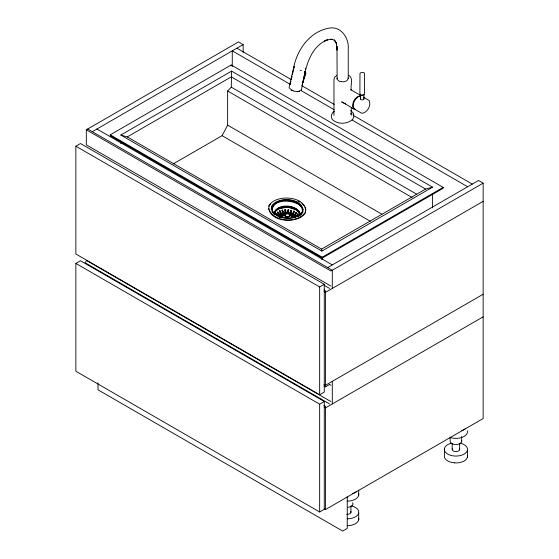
<?xml version="1.0" encoding="UTF-8"?>
<svg xmlns="http://www.w3.org/2000/svg" width="559" height="559" viewBox="0 0 559 559"><rect width="100%" height="100%" fill="white"/><g stroke="black" fill="none" stroke-linecap="round" stroke-linejoin="round"><path stroke-width="0.84" d="M336.343 43.672L337.14 50.17L336.951 46.292L337.14 79.455L339.551 81.425L343.771 81.782A5.904 3.403 -0.1 0 0 347.02 80.517L348.229 78.602L348.229 49.325C349.354 38.445 341.193 25.854 329.104 28.132C310.573 31.276 297.612 48.808 293.901 66.451L289.073 87.798L289.303 88.476M360.464 94.73L360.303 94.059L360.492 99.572L362.393 99.991L363.958 99.09L364.014 94.366L362.414 95.296L361.268 95.198L360.094 94.604L359.898 93.793L359.975 73.495L360.667 72.74L363.385 72.467L364.377 73.047L364.573 73.872L364.419 94.171L362.442 95.33L361.072 95.184M288.332 213.845L288.36 213.629A4.64 0.356 -86.9 0 0 288.675 209.918L288.004 209.849A4.64 0.356 -86.9 0 1 287.689 213.566L287.654 213.922M231.587 71.105L120.835 135.047L321.844 251.096L432.596 187.16L231.587 71.105L231.279 87.169L227.639 90.998L227.639 125.139L222.098 135.676L173.115 163.955M271.248 209.08L271.639 206.194C277.725 195.776 304.473 197.593 302.852 212.147L301.399 214.342M273.931 213.657C276.824 202.749 297.626 204.021 300.56 214.467M274.036 213.231L274.252 211.91L276.81 209.052M274.266 214.439L274.581 211.966C279.912 204.112 293.636 205.097 299.498 211.833M274.434 213.671L274.748 211.763M274.434 214.307L274.748 212.406L275.908 210.645L277.851 209.157M274.602 214.446L274.909 212.567L276.195 210.743M274.755 214.314L275.063 212.455M299.848 215.494L300.057 214.223M293.056 212.811A4.437 2.173 -66.5 0 1 291.805 214.509L290.345 214.251L290.177 215.103L289.541 214.942L289.835 213.887A4.556 1.328 -77.5 0 0 291.001 210.324L291.686 210.477M290.477 214.174A4.717 1.377 -77.5 0 0 291.686 210.477L291.707 210.359M337.035 78.714L337.189 77.98M301.343 90.278C305.011 72.09 307.716 47.976 327.462 39.724L324.604 41.017L329.076 39.528L332.326 39.521M290.177 84.528L290.932 81.146M291.302 79.448L292.057 76.066M292.434 74.368L294.32 66.297M302.133 85.094L302.887 81.705M303.264 80.007L304.012 76.618M304.389 74.92L305.144 71.531M289.541 214.942L289.841 214.006A4.717 1.377 -77.5 0 0 291.05 210.317M293.748 211.218L294.411 211.358L294.097 212.015M293.859 211.113L292.818 213.384A4.57 2.243 -66.5 0 1 291.819 214.635L291.316 215.501L291.868 215.753L292.35 214.761A4.437 2.173 -66.5 0 0 293.608 213.063M296.046 212.476L296.626 212.706L295.243 214.782A4.57 2.984 -52.5 0 1 293.908 215.844L294.719 216.619A4.717 3.599 -33.5 0 0 297.87 214.055L297.744 214.013A4.556 3.473 -33.5 0 1 294.698 216.494L293.929 217.276L294.209 217.64L294.998 216.983A4.717 3.599 -33.5 0 0 298.15 214.418L297.926 213.95M296.2 212.392L295.131 213.943A4.437 2.893 -52.5 0 1 293.461 215.397L292.811 216.158L293.244 216.612L293.894 215.718A4.437 2.893 -52.5 0 0 295.564 214.258L296.626 212.706M305.521 69.442L305.647 68.491M291.316 215.501L291.602 214.691M293.384 212.343L293.622 211.791M293.936 212.595L294.174 212.036M86.135 261.249L85.639 262.108M293.866 212.546L293.37 213.629A4.57 2.243 -66.5 0 1 292.364 214.887L292.154 215.075M297.779 213.943L298.024 214.376A4.556 3.473 -33.5 0 1 294.977 216.857L294.209 217.64M298.925 215.69L298.73 215.718A4.64 3.766 -9.3 0 1 298.003 216.515M292.811 216.298L293.475 215.529A4.57 2.984 -52.5 0 0 294.817 214.46L295.886 213.028M360.338 98.761L360.862 97.944M268.991 206.236L270.689 203.672M271.639 206.704C278.494 196.733 299.03 197.984 303.244 209.772M271.953 207.026L273.379 204.88M274.581 212.511L275.762 210.729L277.725 209.22L280.422 208.039M275.964 213.838L276.356 213.482L277.502 214.908A4.884 3.647 37.6 0 0 279.535 216.158L280.325 216.983L280.094 217.332L279.276 216.647A5.059 3.773 37.6 0 1 277.173 215.348L275.964 213.838L276.356 213.482M279.381 217.13L279.304 216.515A4.884 3.647 37.6 0 1 277.264 215.264L276.118 213.831M284.859 214.747C283.455 217.549 290.387 218.185 289.828 215.229M302.852 211.637C295.984 221.755 275.475 220.442 271.248 208.57M305.5 212.106C297.486 223.768 273.463 222.3 268.537 208.514M293.929 217.276L294.376 216.717M302.978 82.585L305.347 73.543L304.858 71.447M336.693 75.458L334.778 77.086L333.968 79.147L333.968 115.315M334.31 111.339C331.445 112.834 330.739 116.649 332.207 119.367C337.524 124.783 347.565 124.364 352.862 119.109L353.805 116.628L353.043 114.176M275.762 210.184L277.068 209.185M276.062 210.834L278.082 209.297M280.932 216.347L280.241 215.425A4.982 3.2 53.6 0 1 278.878 214.342C276.698 212.182 277.809 211.26 279.269 214.041A4.982 3.2 53.6 0 0 280.632 215.124L281.317 216.047L280.932 216.347L280.22 215.55A5.157 3.319 53.6 0 1 278.808 214.425L277.676 212.944M277.341 212.294L277.865 212.008M278.927 214.901L279.933 214.132M280.527 215.571L279.514 216.291A5.059 3.773 37.6 0 1 277.404 214.991L276.202 213.482M280.918 215.271L281.883 214.712C281.659 216.144 283.497 214.88 282.197 215.404M280.115 216.026L280.527 215.711M277.732 211.994L279.2 214.125A5.157 3.319 53.6 0 0 280.611 215.25L281.331 215.089M280.932 216.214L281.317 215.914M280.828 216.878L284.531 215.152M280.828 217.018L282.009 216.221M298.499 215.921C307.869 210.82 298.178 200.73 290.666 200.954M291.015 210.24L291.651 210.401M330.935 286.089L86.317 144.858L86.317 129.793L238.525 41.918L243.144 44.587L243.144 52.385M92.298 131.679L243.144 44.587M75.856 146.192L80.475 143.523L324.276 284.286L324.276 392.09L319.657 394.759L75.856 254.003L75.856 146.192L319.657 286.956L324.276 284.286M110.235 134.817L231.188 64.984L443.189 187.384L443.189 188.25L322.243 258.076L110.235 135.683L110.235 134.817L322.243 257.217L443.189 187.384M120.835 135.047L127.277 136.913L231.279 76.862L425.609 189.061L432.596 187.16M75.856 263.415L80.475 260.753L324.276 401.509L324.276 509.319L319.657 511.981L75.856 371.225L75.856 263.415L319.657 404.178L324.276 401.509M127.277 136.913L321.607 249.104L425.609 189.061M327.679 267.572L478.525 180.48L483.144 183.149L483.144 418.537L325.499 509.549L324.185 508.788M483.144 183.149L330.935 271.024L86.317 129.793M483.144 201.352L325.499 292.364L323.989 291.498M483.144 294.251L325.499 385.27L323.989 384.396M323.989 385.962L325.499 386.835L329.579 384.48M483.144 316.848L325.499 407.867L323.989 406.994M302.685 82.152L305.948 73.418L305.668 72.321L304.704 71.776M277.481 208.535L280.157 207.375M277.725 208.682C282.505 206.194 288.255 206.229 293.314 207.829M277.97 209.366L280.597 208.207L286.781 207.375M282.197 215.543L281.645 214.656A5.157 2.592 65.7 0 1 280.541 213.349L279.388 211.036L280.038 210.925M279.388 211.036L280.01 210.841M280.604 213.838L281.939 213.258M279.912 210.806L281.114 213.049A4.982 2.509 65.7 0 0 282.176 214.307L283.602 214.104L283.811 214.97L284.426 214.831L284.07 213.762A4.884 1.621 75.6 0 1 283.168 211.854C283.14 210.205 281.436 209.269 282.316 211.463M280.569 215.397L285.509 213.685M285.265 214.432L285.81 214.202M281.925 216.172L285.118 215.236M289.003 216.592L286.711 216.899L284.95 215.886M299.107 91.026L299.715 90.817M360.485 95.785C355.07 96.379 351.185 103.184 353.358 108.166L355.265 109.278M361.107 95.862L358.41 96.581L355.713 98.978L353.742 102.409L353.015 105.951L354.057 108.865L361.841 113.323C367.396 112.659 371.372 105.7 369.178 100.564L363.399 97.063M278.899 201.687L280.387 201.359M280.339 208.088L283.469 207.368M280.513 208.262C287.151 206.467 297.57 207.305 299.89 214.991M281.974 210.149L282.588 210.016M282.728 213.084L284.307 212.734M284.217 213.971L285.572 213.79L285.656 214.67M284.426 214.698L283.811 214.97M283.385 215.536L284.531 215.285M295.76 217.088L287.843 218.15L279.766 216.745M295.418 217.703L294.663 216.948M299.603 91.369L297.891 91.564L298.806 91.501M283.42 207.41L286.767 207.186M284.922 209.702L285.614 209.716L284.95 209.835A4.731 0.643 84.5 0 0 285.516 213.566L285.572 213.79M285.16 212.693L286.872 212.595M285.125 212.839L286.865 212.741M286.236 213.755L287.654 213.783M298.22 91.641L294.174 91.236L290.987 90.013M345.762 103.932L341.619 101.829L354.755 109.438L352.743 108.257M290.736 201.044C281.946 197.53 263.093 206.83 276.803 215.453M286.76 207.228L290.135 207.557M287.529 212.804L288.849 212.937M300.218 70.273L301.42 70.399M454.439 462.859L451.511 462.405A11.599 6.694 0 0 1 444.398 455.333L444.419 448.486M290.1 207.508L293.314 208.367M290.065 207.738L295.851 209.751M289.464 212.846L291.092 213.265M289.506 213L291.162 213.426M289.045 213.915L289.716 214.09M289.045 214.055L289.716 214.223M289.276 214.23L290.757 214.607M289.541 214.81L290.177 215.103M330.767 38.99L333.94 40.08L335.379 41.52L334.296 39.885L336.518 43.413L335.533 41.694L336.721 44.643L336.357 43.497M297.989 201.17L299.98 202.072M295.243 202.33L297.248 203.231M293.237 207.675L298.247 210.673M293.237 208.318L296.081 209.618M293.768 211.141L294.32 211.386M291.91 213.475L293.321 214.111M292.154 214.936L293.195 215.536M291.316 215.369L291.868 215.753M290.638 215.557L293.398 217.29M290.638 215.697L292.189 216.396M290.512 215.76L293.202 217.311M291.56 89.922L292.986 90.579M360.262 95.198L350.682 89.678L351.283 90.034C350.102 85.492 353.84 78.33 348.816 75.304M236.897 48.193L291.211 79.56M301.776 85.653L334.212 104.386M353.833 115.706L472.271 184.093M290.366 84.402L232.271 50.862L232.271 66.556M300.169 90.062L334.121 109.662M352.226 120.115L467.652 186.762M231.279 87.169L416.539 194.127M227.639 90.998L412.137 197.516M227.639 125.139L381.895 214.202M222.098 135.676L370.303 221.238M96.917 129.01L332.298 264.903M87.679 129.01L332.298 270.242L332.298 288.444M324.297 285.39L329.579 288.444M323.989 289.925L325.499 290.799L325.499 386.835M329.426 384.396L330.935 385.27M86.317 260.354L330.935 401.586M84.961 262.709L329.579 403.94M323.989 405.422L325.499 406.295L325.499 509.549M301.853 203.455L304.117 205.698M298.569 204.021L299.876 204.985M300.581 205.964C293.692 199.43 271.311 198.11 272.359 211.372M295.97 208.912L299.498 212.301L300.225 214.998M295.97 209.548L298.247 211.218M296.074 212.399L296.508 212.72M294.034 214.432L296.417 216.599M294.956 216.794L290.345 214.39L290.47 214.048A4.556 1.328 -77.5 0 0 291.63 210.484M292.734 215.334L293.195 215.676M292.811 216.158L293.244 216.612M289.08 214.516L289.534 214.852M282.4 214.628L282.162 214.425A5.157 2.592 65.7 0 1 281.058 213.126L280.171 211.498M281.883 214.712L281.659 214.53A4.982 2.509 65.7 0 1 280.59 213.272L279.521 211.148M350.661 110.619L352.995 112.666L353.805 115.224M290.219 88.727L290.883 89.356M279.626 216.619L280.094 217.199M300.959 206.019L301.811 207.13M298.101 211.127L299.659 213.049M297.828 211.211L299.191 212.979L299.736 214.852M294.083 216.193L294.376 216.578M294.656 217.081L295.075 217.877M293.929 217.137L294.209 217.5M273.009 212.699L273.959 213.929M271.953 211.484L272.82 212.616M283.602 214.104L283.462 213.894A4.884 1.621 75.6 0 1 282.554 211.987M283.602 214.244L283.448 214.02A5.059 1.677 75.6 0 1 282.512 212.043L282.057 210.275M280.918 215.411L281.317 216.047M282.4 214.488L282.714 215.313M282.98 211.295L283.168 211.854M350.696 113.197L351.283 115.098L351.283 107.426M363.804 98.58L363.958 99.09M305.137 207.019L305.955 209.828M299.659 212.511L300.225 214.453M299.498 212.937L300.057 214.859M298.772 215.655L298.883 216.047M284.426 214.831L284.063 213.88A5.059 1.677 75.6 0 1 283.127 211.91M286.236 213.887L286.18 213.531A4.731 0.643 84.5 0 1 285.621 209.8L285.586 209.667M348.11 77.89L348.229 78.602M294.125 66.752L294.188 67.255M321.607 249.104L321.844 251.096M467.422 450.274L467.422 457.115M461.671 436.467L461.671 441.666M459.659 443.958L459.659 449.667M452.182 443.378L452.182 449.087M450.17 437.306L450.17 440.771A5.8 3.347 0 0 0 455.906 444.573A5.8 3.347 0 0 0 461.671 440.792M432.596 194.064L432.596 207.871M358.703 490.215L358.703 495.351M358.703 513.043L358.703 519.884M350.94 505.909L350.94 512.435M347.244 497L347.244 528.381L342.625 531.05L98.007 389.819L98.007 382.845M332.298 381.343L332.298 403.94M322.243 257.217L322.243 258.076M321.844 257.14L321.844 259.732M319.657 286.956L319.657 394.759M319.657 404.178L319.657 511.981M231.188 64.984L231.188 65.85M120.835 141.085L120.835 143.677M288.689 209.904A4.8 0.37 -86.9 0 1 288.367 213.748M288.018 209.842A4.8 0.37 -86.9 0 1 287.689 213.685M286.18 213.65A4.898 0.664 84.5 0 1 285.593 209.786M285.509 213.685A4.898 0.664 84.5 0 1 284.929 209.821M298.869 215.781A4.8 3.906 -9.3 0 1 298.527 216.214M460.336 443.189A11.599 6.694 0 0 1 465.137 453.447A11.599 6.694 0 0 1 446.732 453.468A11.599 6.694 0 0 1 451.462 443.196M459.407 448.549A3.766 2.173 0 0 1 455.913 451.553A3.766 2.173 0 0 1 452.441 448.542M467.422 430.828A11.599 6.694 0 0 1 462.356 437.257A11.599 6.694 0 0 1 450.135 437.487M467.422 455.368A11.564 6.673 0 0 1 454.432 462.88M465.116 428.921A11.599 6.694 0 0 1 461.734 430.633M351.618 505.958A11.599 6.694 0 0 1 358.578 513.435A11.599 6.694 0 0 1 347.23 518.843M350.689 511.317A3.766 2.173 0 0 1 346.72 514.308M352.561 502.716A5.8 3.347 0 0 1 347.971 507.306M358.703 493.597A11.599 6.694 0 0 1 347.23 501.15M358.696 518.137A11.564 6.673 0 0 1 347.23 525.712M356.397 491.689A11.599 6.694 0 0 1 352.345 493.611M268.991 205.733C266.706 222.531 298.841 224.753 305.5 212.609C307.785 195.811 275.65 193.589 268.991 205.733M284.615 214.572C289.024 221.713 292.951 209.73 284.615 214.572"/></g></svg>
